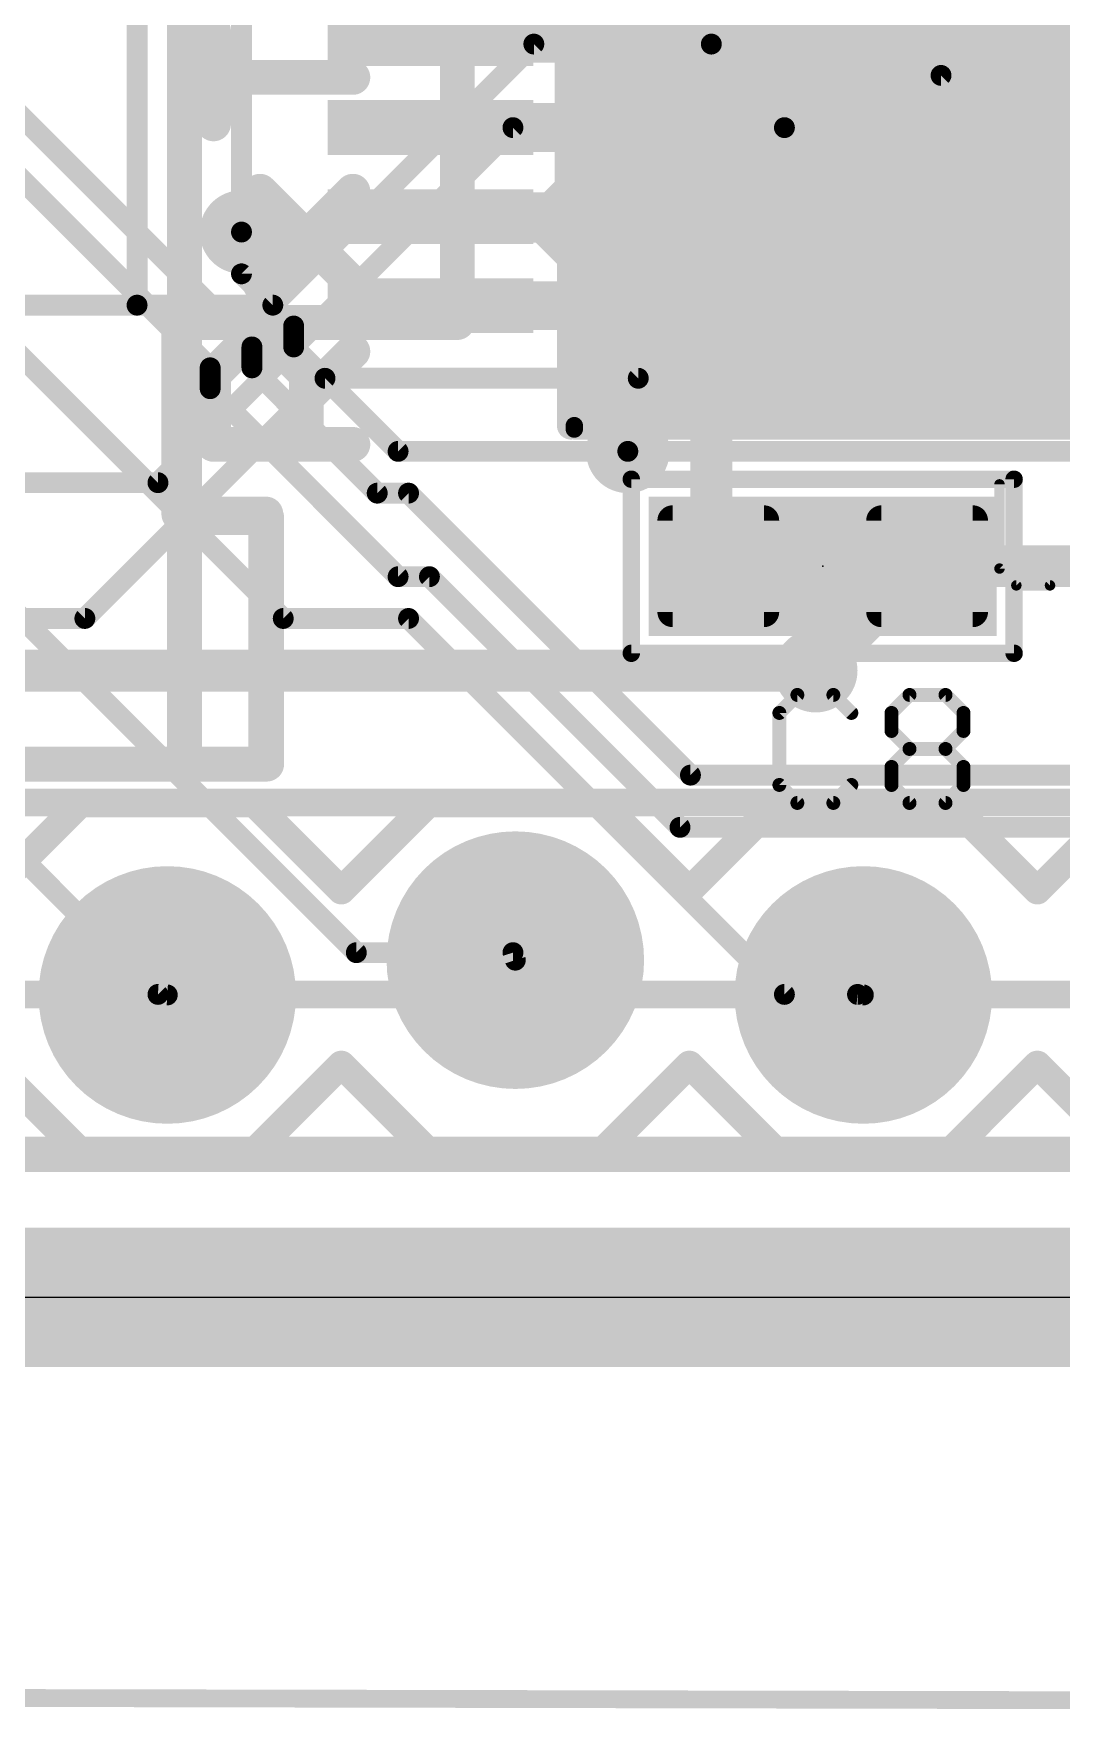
# Model space of a CAD drawing. Extents: x -6.8 to 69.2, y -5 to 26.2.
# Drawn here: x 38.95 to 46.45, y -3.05 to 9.22 of the extents above; entities that cross this region are included whole.
import ezdxf

# ---------------------------------------------------------------- set-up
doc = ezdxf.new("R2010")
doc.units = 0
for name, color, linetype in [('1', 22, 'CONTINUOUS'), ('16', 175, 'CONTINUOUS'), ('17', 82, 'CONTINUOUS'), ('18', 82, 'CONTINUOUS'), ('20', 7, 'CONTINUOUS'), ('21', 253, 'CONTINUOUS'), ('23', 7, 'CONTINUOUS'), ('25', 253, 'CONTINUOUS'), ('39', 22, 'CONTINUOUS'), ('41', 22, 'CONTINUOUS'), ('42', 175, 'CONTINUOUS'), ('47', 253, 'CONTINUOUS'), ('48', 253, 'CONTINUOUS'), ('51', 253, 'CONTINUOUS')]:
    doc.layers.add(name, color=color, linetype=linetype)

# ---------------------------------------------------------------- blocks, each defined once
blk = doc.blocks.new('RECT')
blk.add_solid([(-0.5, -0.5), (0.5, -0.5), (-0.5, 0.5), (0.5, 0.5)])
blk = doc.blocks.new('RECT142240X142240R25')
at = {"const_width": 0.1111}
blk.add_lwpolyline([(0.3889, -0.3334), (0.3889, 0.3334, 0.4142), (0.3334, 0.3889), (-0.3334, 0.3889, 0.4142), (-0.3889, 0.3334), (-0.3889, -0.3334, 0.4142), (-0.3334, -0.3889), (0.3334, -0.3889, 0.4142)], format="xyb", close=True, dxfattribs=at)
blk.add_solid([(-0.3588, -0.3588), (0.3588, -0.3588), (-0.3588, 0.3588), (0.3588, 0.3588)])
blk = doc.blocks.new('ROUNDP')
at = {"const_width": 0.5}
blk.add_lwpolyline([(0, -0.25, 1), (0, 0.25, 1), (0, -0.25)], format="xyb", dxfattribs=at)
blk = doc.blocks.new('ROUNDV')
at = {"const_width": 0.5}
blk.add_lwpolyline([(0, -0.25, 1), (0, 0.25, 1), (0, -0.25)], format="xyb", dxfattribs=at)

msp = doc.modelspace()

# ---------------------------------------------------------------- linework, layer by layer
at = {"layer": '1'}
for points, const_width in [([(42.9006, 9.0678), (44.1198, 10.287)], 0.3048), ([(42.9006, 8.0772), (42.9006, 9.0678)], 0.3048), ([(43.8912, 9.144), (49.0728, 9.144)], 0.1524), ([(40.2336, 6.7818), (38.1762, 8.8392)], 0.1524), ([(38.7858, 8.6868), (40.5384, 6.9342)], 0.1524), ([(44.4246, 8.5344), (49.0728, 8.5344)], 0.1524), ([(42.672, 7.8486), (42.9006, 8.0772)], 0.3048), ([(41.91, 7.8486), (41.841, 7.885)], 0.3048), ([(41.91, 7.8486), (42.672, 7.8486)], 0.3048), ([(42.672, 7.8486), (43.8912, 6.6294)], 0.3048), ([(37.8714, 7.8486), (40.767, 4.953)], 0.1524), ([(40.4622, 7.4676), (40.4622, 7.7724)], 0.1524), ([(40.8432, 7.0866), (40.4622, 7.4676)], 0.1524), ([(40.8432, 6.9342), (40.8432, 7.0866)], 0.1524), ([(40.5384, 6.9342), (40.5384, 6.7818)], 0.1524), ([(41.6052, 6.1722), (40.8432, 6.9342)], 0.1524), ([(40.2336, 6.6294), (40.2336, 6.7818)], 0.1524), ([(40.5384, 6.7818), (41.4528, 5.8674)], 0.1524), ([(43.8912, 6.6294), (43.8912, 5.334)], 0.3048), ([(43.8912, 6.6294), (50.292, 6.6294)], 0.3048), ([(41.6052, 5.2578), (40.2336, 6.6294)], 0.1524), ([(43.2816, 6.1722), (41.6052, 6.1722)], 0.1524), ([(37.8714, 5.9436), (41.3004, 2.5146)], 0.1524), ([(41.4528, 5.8674), (41.6814, 5.8674)], 0.1524), ([(41.6814, 5.8674), (43.7388, 3.81)], 0.1524), ([(36.2712, 5.7912), (39.8526, 2.2098)], 0.1524), ([(43.8912, 5.334), (43.942, 5.334)], 0.3048), ([(45.339, 5.2578), (44.6532, 4.572)], 0.3048), ([(45.339, 5.2578), (45.466, 5.334)], 0.3048), ([(45.466, 5.334), (47.4726, 5.334)], 0.3048), ([(41.8338, 5.2578), (41.6052, 5.2578)], 0.1524), ([(43.6626, 3.429), (41.8338, 5.2578)], 0.1524), ([(40.767, 4.953), (41.6814, 4.953)], 0.1524), ([(41.6814, 4.953), (44.4246, 2.2098)], 0.1524), ([(43.7388, 3.81), (52.959, 3.81)], 0.1524), ([(46.5582, 3.429), (43.6626, 3.429)], 0.1524), ([(41.3004, 2.5146), (42.4434, 2.5146)], 0.1524), ([(42.4434, 2.5146), (42.4607, 2.4598)], 0.1524), ([(39.8526, 2.2098), (39.9207, 2.2058)], 0.1524), ([(44.4246, 2.2098), (44.958, 2.2098)], 0.1524), ([(44.958, 2.2098), (45.0007, 2.2058)], 0.1524), ([(37.1856, 0.9906), (50.5206, 0.9906)], 0.1524)]:
    msp.add_lwpolyline(points, dxfattribs=dict(at, const_width=const_width))
for points, const_width in [([(42.9768, 9.0678, 1), (42.8244, 9.0678)], 0.1524), ([(43.8912, 9.1821, 1), (43.8912, 9.1059)], 0.0762), ([(42.8467, 9.1217, 1), (42.9545, 9.0139)], 0.1524), ([(44.4246, 8.5725, 1), (44.4246, 8.4963)], 0.0762), ([(42.9545, 8.0233, 1), (42.8467, 8.1311)], 0.1524), ([(42.8244, 8.0772, 1), (42.9768, 8.0772)], 0.1524), ([(41.8766, 7.9524, 1), (41.8054, 7.8176)], 0.1524), ([(41.91, 7.9248, 1), (41.91, 7.7724)], 0.1524), ([(41.8744, 7.7812, 1), (41.9456, 7.916)], 0.1524), ([(42.7259, 7.9025, 1), (42.6181, 7.7947)], 0.1524), ([(42.6181, 7.9025, 1), (42.7259, 7.7947)], 0.1524), ([(42.672, 7.7724, 1), (42.672, 7.9248)], 0.1524), ([(40.5003, 7.7724, 1), (40.4241, 7.7724)], 0.0762), ([(40.4241, 7.4676, 1), (40.5003, 7.4676)], 0.0762), ([(40.4891, 7.4945, 1), (40.4353, 7.4407)], 0.0762), ([(40.8813, 7.0866, 1), (40.8051, 7.0866)], 0.0762), ([(40.8163, 7.0597, 1), (40.8701, 7.1135)], 0.0762), ([(40.5765, 6.9342, 1), (40.5003, 6.9342)], 0.0762), ([(40.5115, 6.9073, 1), (40.5653, 6.9611)], 0.0762), ([(40.8701, 6.9611, 1), (40.8163, 6.9073)], 0.0762), ([(40.8051, 6.9342, 1), (40.8813, 6.9342)], 0.0762), ([(40.2717, 6.7818, 1), (40.1955, 6.7818)], 0.0762), ([(40.2067, 6.7549, 1), (40.2605, 6.8087)], 0.0762), ([(40.5003, 6.7818, 1), (40.5765, 6.7818)], 0.0762), ([(40.5653, 6.8087, 1), (40.5115, 6.7549)], 0.0762), ([(43.9674, 6.6294, 1), (43.815, 6.6294)], 0.1524), ([(43.8912, 6.7056, 1), (43.8912, 6.5532)], 0.1524), ([(43.8373, 6.5755, 1), (43.9451, 6.6833)], 0.1524), ([(40.1955, 6.6294, 1), (40.2717, 6.6294)], 0.0762), ([(40.2605, 6.6563, 1), (40.2067, 6.6025)], 0.0762), ([(41.6052, 6.2103, 1), (41.6052, 6.1341)], 0.0762), ([(41.5783, 6.1453, 1), (41.6321, 6.1991)], 0.0762), ([(43.2816, 6.1341, 1), (43.2816, 6.2103)], 0.0762), ([(41.4528, 5.9055, 1), (41.4528, 5.8293)], 0.0762), ([(41.4259, 5.8405, 1), (41.4797, 5.8943)], 0.0762), ([(41.7083, 5.8943, 1), (41.6545, 5.8405)], 0.0762), ([(41.6814, 5.8293, 1), (41.6814, 5.9055)], 0.0762), ([(43.8912, 5.4102, 1), (43.8912, 5.2578)], 0.1524), ([(43.815, 5.334, 1), (43.9674, 5.334)], 0.1524), ([(43.942, 5.2578, 1), (43.942, 5.4102)], 0.1524), ([(45.2998, 5.3231, 1), (45.3782, 5.1925)], 0.1524), ([(45.3929, 5.2039, 1), (45.2851, 5.3117)], 0.1524), ([(45.466, 5.4102, 1), (45.466, 5.2578)], 0.1524), ([(45.5052, 5.2687, 1), (45.4268, 5.3993)], 0.1524), ([(41.6052, 5.2959, 1), (41.6052, 5.2197)], 0.0762), ([(41.5783, 5.2309, 1), (41.6321, 5.2847)], 0.0762), ([(41.8607, 5.2847, 1), (41.8069, 5.2309)], 0.0762), ([(41.8338, 5.2197, 1), (41.8338, 5.2959)], 0.0762), ([(40.767, 4.9911, 1), (40.767, 4.9149)], 0.0762), ([(40.7401, 4.9261, 1), (40.7939, 4.9799)], 0.0762), ([(41.7083, 4.9799, 1), (41.6545, 4.9261)], 0.0762), ([(41.6814, 4.9149, 1), (41.6814, 4.9911)], 0.0762), ([(44.5993, 4.6259, 1), (44.7071, 4.5181)], 0.1524), ([(43.7388, 3.8481, 1), (43.7388, 3.7719)], 0.0762), ([(43.7119, 3.7831, 1), (43.7657, 3.8369)], 0.0762), ([(43.6626, 3.4671, 1), (43.6626, 3.3909)], 0.0762), ([(43.6357, 3.4021, 1), (43.6895, 3.4559)], 0.0762), ([(41.3004, 2.5527, 1), (41.3004, 2.4765)], 0.0762), ([(41.2735, 2.4877, 1), (41.3273, 2.5415)], 0.0762), ([(42.4797, 2.5261, 1), (42.4071, 2.5031)], 0.0762), ([(42.4434, 2.4765, 1), (42.4434, 2.5527)], 0.0762), ([(42.4244, 2.4483, 1), (42.4971, 2.4713)], 0.0762), ([(39.8548, 2.2478, 1), (39.8504, 2.1718)], 0.0762), ([(39.8257, 2.1829, 1), (39.8795, 2.2367)], 0.0762), ([(39.9185, 2.1678, 1), (39.923, 2.2439)], 0.0762), ([(44.4246, 2.2479, 1), (44.4246, 2.1717)], 0.0762), ([(44.3977, 2.1829, 1), (44.4515, 2.2367)], 0.0762), ([(44.9615, 2.2477, 1), (44.9545, 2.1719)], 0.0762), ([(44.958, 2.1717, 1), (44.958, 2.2479)], 0.0762), ([(44.9972, 2.1679, 1), (45.0043, 2.2438)], 0.0762)]:
    msp.add_lwpolyline(points, format="xyb", dxfattribs=dict(at, const_width=const_width))
at = {"layer": '16'}
for points, const_width in [([(40.4622, 7.7724), (40.4622, 11.1252)], 0.1524), ([(39.7002, 7.239), (39.7002, 10.3632)], 0.1524), ([(44.4246, 10.2108), (44.4246, 8.5344)], 0.1524), ([(40.6908, 7.239), (42.5958, 9.144)], 0.1524), ([(42.5958, 9.144), (43.8912, 9.144)], 0.1524), ([(43.3578, 6.7056), (45.5676, 8.9154)], 0.1524), ([(45.5676, 8.9154), (53.4924, 8.9154)], 0.1524), ([(39.8526, 5.9436), (42.4434, 8.5344)], 0.1524), ([(42.4434, 8.5344), (44.4246, 8.5344)], 0.1524), ([(38.481, 7.239), (39.7002, 7.239)], 0.1524), ([(39.7002, 7.239), (40.6908, 7.239)], 0.1524), ([(39.3192, 4.953), (41.0718, 6.7056)], 0.1524), ([(41.0718, 6.7056), (43.3578, 6.7056)], 0.1524), ([(46.6344, 6.1722), (43.2816, 6.1722)], 0.1524), ([(37.8714, 5.9436), (39.8526, 5.9436)], 0.1524), ([(37.1094, 4.953), (39.3192, 4.953)], 0.1524), ([(44.6532, 4.572), (36.8808, 4.572)], 0.3048), ([(48.9204, 0.9906), (29.2608, 0.9906)], 0.1524)]:
    msp.add_lwpolyline(points, dxfattribs=dict(at, const_width=const_width))
for points, const_width in [([(42.5958, 9.1821, 1), (42.5958, 9.1059)], 0.0762), ([(42.6227, 9.1171, 1), (42.5689, 9.1709)], 0.0762), ([(43.8912, 9.1059, 1), (43.8912, 9.1821)], 0.0762), ([(45.5676, 8.9535, 1), (45.5676, 8.8773)], 0.0762), ([(45.5945, 8.8885, 1), (45.5407, 8.9423)], 0.0762), ([(42.4434, 8.5725, 1), (42.4434, 8.4963)], 0.0762), ([(42.4703, 8.5075, 1), (42.4165, 8.5613)], 0.0762), ([(44.4246, 8.4963, 1), (44.4246, 8.5725)], 0.0762), ([(44.3865, 8.5344, 1), (44.4627, 8.5344)], 0.0762), ([(40.4241, 7.7724, 1), (40.5003, 7.7724)], 0.0762), ([(39.7002, 7.2771, 1), (39.7002, 7.2009)], 0.0762), ([(39.6621, 7.239, 1), (39.7383, 7.239)], 0.0762), ([(39.7002, 7.2009, 1), (39.7002, 7.2771)], 0.0762), ([(40.6639, 7.2659, 1), (40.7177, 7.2121)], 0.0762), ([(40.6908, 7.2009, 1), (40.6908, 7.2771)], 0.0762), ([(41.0718, 6.7437, 1), (41.0718, 6.6675)], 0.0762), ([(41.0987, 6.6787, 1), (41.0449, 6.7325)], 0.0762), ([(43.3309, 6.7325, 1), (43.3847, 6.6787)], 0.0762), ([(43.3578, 6.6675, 1), (43.3578, 6.7437)], 0.0762), ([(43.2816, 6.2103, 1), (43.2816, 6.1341)], 0.0762), ([(39.8526, 5.9055, 1), (39.8526, 5.9817)], 0.0762), ([(39.8257, 5.9705, 1), (39.8795, 5.9167)], 0.0762), ([(39.2923, 4.9799, 1), (39.3461, 4.9261)], 0.0762), ([(39.3192, 4.9149, 1), (39.3192, 4.9911)], 0.0762), ([(44.6532, 4.4958, 1), (44.6532, 4.6482)], 0.1524)]:
    msp.add_lwpolyline(points, format="xyb", dxfattribs=dict(at, const_width=const_width))
at = {"layer": '20', "const_width": 0.01}
msp.add_lwpolyline([(65.5, 0), (2.25, 0)], dxfattribs=at)
at = {"layer": '21'}
for points, const_width in [([(42.866, 13.96), (42.866, 6.36)], 0.2032), ([(40.046, 5.69), (40.046, 12.09)], 0.254), ([(40.2581, 8.5618), (40.2581, 9.2397)], 0.254), ([(41.275, 8.9008), (40.2581, 8.9008)], 0.254), ([(40.5971, 7.3924), (41.275, 8.0703)], 0.254), ([(41.275, 7.3924), (40.5971, 8.0703)], 0.254), ([(40.2581, 6.7314), (40.4276, 6.9009)], 0.254), ([(40.4276, 6.9009), (40.7666, 6.9009)], 0.254), ([(40.7666, 6.9009), (40.936, 6.7314)], 0.254), ([(40.936, 6.562), (41.275, 6.9009)], 0.254), ([(40.2581, 6.223), (40.2581, 6.7314)], 0.254), ([(40.936, 6.7314), (40.936, 6.223)], 0.254), ([(42.891, 6.36), (47.431, 6.36)], 0.2032), ([(42.891, 6.335), (42.891, 6.36)], 0.127), ([(41.275, 6.223), (40.2581, 6.223)], 0.254), ([(43.307, 4.699), (43.307, 5.969)], 0.127), ([(43.307, 5.969), (46.101, 5.969)], 0.127), ([(46.101, 5.969), (46.101, 4.699)], 0.127), ([(40.046, 3.89), (40.046, 5.69)], 0.254), ([(40.646, 5.69), (40.046, 5.69)], 0.254), ([(40.646, 3.89), (40.646, 5.69)], 0.254), ([(46.101, 4.699), (43.307, 4.699)], 0.127), ([(35.646, 3.89), (40.046, 3.89)], 0.254), ([(40.046, 3.89), (40.646, 3.89)], 0.254), ([(56.42, 3.61), (20.86, 3.61)], 0.203), ([(39.2857, 3.6028), (38.6507, 2.9678)], 0.2032), ([(39.2857, 3.6028), (40.5557, 3.6028)], 0.2032), ([(40.5557, 3.6028), (41.1907, 2.9678)], 0.2032), ([(41.1907, 2.9678), (41.8257, 3.6028)], 0.2032), ([(41.8257, 3.6028), (43.0957, 3.6028)], 0.2032), ([(43.0957, 3.6028), (43.7307, 2.9678)], 0.2032), ([(43.7307, 2.9678), (44.3657, 3.6028)], 0.2032), ([(44.3657, 3.6028), (45.6357, 3.6028)], 0.2032), ([(45.6357, 3.6028), (46.2707, 2.9678)], 0.2032), ([(46.9057, 3.6028), (46.2707, 2.9678)], 0.2032), ([(38.6507, 1.6978), (39.2857, 1.0628)], 0.2032), ([(41.1907, 1.6978), (40.5557, 1.0628)], 0.2032), ([(41.8257, 1.0628), (41.1907, 1.6978)], 0.2032), ([(43.7307, 1.6978), (43.0957, 1.0628)], 0.2032), ([(44.3657, 1.0628), (43.7307, 1.6978)], 0.2032), ([(46.2707, 1.6978), (45.6357, 1.0628)], 0.2032), ([(46.2707, 1.6978), (46.9057, 1.0628)], 0.2032), ([(20.86, 1.07), (56.42, 1.07)], 0.203), ([(40.5557, 1.0628), (39.2857, 1.0628)], 0.2032), ([(43.0957, 1.0628), (41.8257, 1.0628)], 0.2032), ([(45.6357, 1.0628), (44.3657, 1.0628)], 0.2032)]:
    msp.add_lwpolyline(points, dxfattribs=dict(at, const_width=const_width))
for points, const_width in [([(40.3216, 9.2397, 1), (40.1946, 9.2397)], 0.127), ([(40.2581, 8.9642, 1), (40.2581, 8.8373)], 0.127), ([(41.275, 8.8373, 1), (41.275, 8.9642)], 0.127), ([(40.1946, 8.5618, 1), (40.3216, 8.5618)], 0.127), ([(40.642, 8.1152, 1), (40.5522, 8.0254)], 0.127), ([(41.3199, 8.0254, 1), (41.2301, 8.1152)], 0.127), ([(40.5522, 7.4373, 1), (40.642, 7.3475)], 0.127), ([(41.2301, 7.3475, 1), (41.3199, 7.4373)], 0.127), ([(40.4276, 6.9644, 1), (40.4276, 6.8374)], 0.127), ([(40.4725, 6.856, 1), (40.3827, 6.9458)], 0.127), ([(40.8115, 6.9458, 1), (40.7217, 6.856)], 0.127), ([(40.7666, 6.8374, 1), (40.7666, 6.9644)], 0.127), ([(41.3199, 6.856, 1), (41.2301, 6.9458)], 0.127), ([(40.3216, 6.7314, 1), (40.1946, 6.7314)], 0.127), ([(40.2132, 6.7763, 1), (40.303, 6.6865)], 0.127), ([(40.9995, 6.7314, 1), (40.8725, 6.7314)], 0.127), ([(40.8911, 6.6865, 1), (40.9809, 6.7763)], 0.127), ([(40.8911, 6.6069, 1), (40.9809, 6.5171)], 0.127), ([(42.8152, 6.36, 1), (42.9168, 6.36)], 0.1016), ([(42.891, 6.4108, 1), (42.891, 6.3092)], 0.1016), ([(42.9228, 6.36, 1), (42.8593, 6.36)], 0.0635), ([(40.2581, 6.2865, 1), (40.2581, 6.1595)], 0.127), ([(40.1946, 6.223, 1), (40.3216, 6.223)], 0.127), ([(40.8725, 6.223, 1), (40.9995, 6.223)], 0.127), ([(41.275, 6.1595, 1), (41.275, 6.2865)], 0.127), ([(42.8593, 6.335, 1), (42.9228, 6.335)], 0.0635), ([(43.3388, 5.969, 1), (43.2752, 5.969)], 0.0635), ([(43.307, 6.0008, 1), (43.307, 5.9373)], 0.0635), ([(46.1328, 5.969, 1), (46.0692, 5.969)], 0.0635), ([(46.101, 5.9373, 1), (46.101, 6.0008)], 0.0635), ([(40.1095, 5.69, 1), (39.9825, 5.69)], 0.127), ([(40.046, 5.7535, 1), (40.046, 5.6265)], 0.127), ([(40.7095, 5.69, 1), (40.5825, 5.69)], 0.127), ([(40.646, 5.6265, 1), (40.646, 5.7535)], 0.127), ([(39.9825, 5.69, 1), (40.1095, 5.69)], 0.127), ([(43.2752, 4.699, 1), (43.3388, 4.699)], 0.0635), ([(43.307, 4.7307, 1), (43.307, 4.6673)], 0.0635), ([(46.0692, 4.699, 1), (46.1328, 4.699)], 0.0635), ([(46.101, 4.6673, 1), (46.101, 4.7307)], 0.0635), ([(40.046, 3.9535, 1), (40.046, 3.8265)], 0.127), ([(39.9825, 3.89, 1), (40.1095, 3.89)], 0.127), ([(40.046, 3.8265, 1), (40.046, 3.9535)], 0.127), ([(40.5825, 3.89, 1), (40.7095, 3.89)], 0.127), ([(40.646, 3.8265, 1), (40.646, 3.9535)], 0.127), ([(39.2857, 3.6536, 1), (39.2857, 3.552)], 0.1016), ([(39.3217, 3.5669, 1), (39.2498, 3.6387)], 0.1016), ([(40.5917, 3.6387, 1), (40.5198, 3.5669)], 0.1016), ([(40.5557, 3.552, 1), (40.5557, 3.6536)], 0.1016), ([(41.8257, 3.6536, 1), (41.8257, 3.552)], 0.1016), ([(41.8617, 3.5669, 1), (41.7898, 3.6387)], 0.1016), ([(43.1317, 3.6387, 1), (43.0598, 3.5669)], 0.1016), ([(43.0957, 3.552, 1), (43.0957, 3.6536)], 0.1016), ([(44.3657, 3.6536, 1), (44.3657, 3.552)], 0.1016), ([(44.4017, 3.5669, 1), (44.3298, 3.6387)], 0.1016), ([(45.6717, 3.6387, 1), (45.5998, 3.5669)], 0.1016), ([(45.6357, 3.552, 1), (45.6357, 3.6536)], 0.1016), ([(41.1548, 3.0037, 1), (41.2267, 2.9319)], 0.1016), ([(41.1548, 2.9319, 1), (41.2267, 3.0037)], 0.1016), ([(43.6948, 3.0037, 1), (43.7667, 2.9319)], 0.1016), ([(43.6948, 2.9319, 1), (43.7667, 3.0037)], 0.1016), ([(46.2348, 3.0037, 1), (46.3067, 2.9319)], 0.1016), ([(46.2348, 2.9319, 1), (46.3067, 3.0037)], 0.1016), ([(41.2267, 1.7337, 1), (41.1548, 1.6619)], 0.1016), ([(41.2267, 1.6619, 1), (41.1548, 1.7337)], 0.1016), ([(43.7667, 1.7337, 1), (43.6948, 1.6619)], 0.1016), ([(43.7667, 1.6619, 1), (43.6948, 1.7337)], 0.1016), ([(46.3067, 1.7337, 1), (46.2348, 1.6619)], 0.1016), ([(46.3067, 1.6619, 1), (46.2348, 1.7337)], 0.1016), ([(39.2857, 1.1136, 1), (39.2857, 1.012)], 0.1016), ([(39.2498, 1.0269, 1), (39.3217, 1.0987)], 0.1016), ([(40.5198, 1.0987, 1), (40.5917, 1.0269)], 0.1016), ([(40.5557, 1.012, 1), (40.5557, 1.1136)], 0.1016), ([(41.8257, 1.1136, 1), (41.8257, 1.012)], 0.1016), ([(41.7898, 1.0269, 1), (41.8617, 1.0987)], 0.1016), ([(43.0598, 1.0987, 1), (43.1317, 1.0269)], 0.1016), ([(43.0957, 1.012, 1), (43.0957, 1.1136)], 0.1016), ([(44.3657, 1.1136, 1), (44.3657, 1.012)], 0.1016), ([(44.3298, 1.0269, 1), (44.4017, 1.0987)], 0.1016), ([(45.5998, 1.0987, 1), (45.6717, 1.0269)], 0.1016), ([(45.6357, 1.012, 1), (45.6357, 1.1136)], 0.1016)]:
    msp.add_lwpolyline(points, format="xyb", dxfattribs=dict(at, const_width=const_width))
at = {"layer": '23'}
msp.add_point((44.704, 5.334), dxfattribs=at)
at = {"layer": '25'}
for points, const_width in [([(45.9943, 5.9315), (45.9943, 5.3172)], 0.0762), ([(45.9943, 5.3172), (46.1171, 5.1943)], 0.0762), ([(46.3629, 5.1943), (46.4858, 5.3172)], 0.0762), ([(46.1171, 5.1943), (46.3629, 5.1943)], 0.0762), ([(44.519, 4.3949), (44.3876, 4.2635)], 0.1016), ([(44.7817, 4.3949), (44.519, 4.3949)], 0.1016), ([(44.913, 4.2635), (44.7817, 4.3949)], 0.1016), ([(45.2062, 4.2635), (45.3376, 4.3949)], 0.1016), ([(45.3376, 4.3949), (45.6003, 4.3949)], 0.1016), ([(45.6003, 4.3949), (45.7316, 4.2635)], 0.1016), ([(44.3876, 4.2635), (44.3876, 3.7381)], 0.1016), ([(45.2062, 4.1322), (45.2062, 4.2635)], 0.1016), ([(45.7316, 4.2635), (45.7316, 4.1322)], 0.1016), ([(45.3376, 4.0008), (45.2062, 4.1322)], 0.1016), ([(45.7316, 4.1322), (45.6003, 4.0008)], 0.1016), ([(45.2062, 3.8695), (45.3376, 4.0008)], 0.1016), ([(45.3376, 4.0008), (45.6003, 4.0008)], 0.1016), ([(45.6003, 4.0008), (45.7316, 3.8695)], 0.1016), ([(45.2062, 3.7381), (45.2062, 3.8695)], 0.1016), ([(45.7316, 3.8695), (45.7316, 3.7381)], 0.1016), ([(44.3876, 3.7381), (44.519, 3.6068)], 0.1016), ([(44.7817, 3.6068), (44.913, 3.7381)], 0.1016), ([(45.3376, 3.6068), (45.2062, 3.7381)], 0.1016), ([(45.7316, 3.7381), (45.6003, 3.6068)], 0.1016), ([(44.519, 3.6068), (44.7817, 3.6068)], 0.1016), ([(45.6003, 3.6068), (45.3376, 3.6068)], 0.1016)]:
    msp.add_lwpolyline(points, dxfattribs=dict(at, const_width=const_width))
for points, const_width in [([(46.0133, 5.9315, 1), (45.9752, 5.9315)], 0.0381), ([(46.0077, 5.3306, 1), (45.9808, 5.3037)], 0.0381), ([(45.9752, 5.3172, 1), (46.0133, 5.3172)], 0.0381), ([(46.1171, 5.2134, 1), (46.1171, 5.1753)], 0.0381), ([(46.1037, 5.1808, 1), (46.1306, 5.2078)], 0.0381), ([(46.3494, 5.2078, 1), (46.3764, 5.1808)], 0.0381), ([(46.3629, 5.1753, 1), (46.3629, 5.2134)], 0.0381), ([(44.519, 4.4203, 1), (44.519, 4.3695)], 0.0508), ([(44.5369, 4.3769, 1), (44.501, 4.4128)], 0.0508), ([(44.7996, 4.4128, 1), (44.7637, 4.3769)], 0.0508), ([(44.7817, 4.3695, 1), (44.7817, 4.4203)], 0.0508), ([(45.3376, 4.4203, 1), (45.3376, 4.3695)], 0.0508), ([(45.3555, 4.3769, 1), (45.3196, 4.4128)], 0.0508), ([(45.6182, 4.4128, 1), (45.5823, 4.3769)], 0.0508), ([(45.6003, 4.3695, 1), (45.6003, 4.4203)], 0.0508), ([(44.413, 4.2635, 1), (44.3622, 4.2635)], 0.0508), ([(44.3697, 4.2815, 1), (44.4056, 4.2456)], 0.0508), ([(44.8951, 4.2456, 1), (44.931, 4.2815)], 0.0508), ([(45.2316, 4.2635, 1), (45.1808, 4.2635)], 0.0508), ([(45.1883, 4.2815, 1), (45.2242, 4.2456)], 0.0508), ([(45.757, 4.2635, 1), (45.7062, 4.2635)], 0.0508), ([(45.7136, 4.2456, 1), (45.7496, 4.2815)], 0.0508), ([(45.2242, 4.1501, 1), (45.1883, 4.1142)], 0.0508), ([(45.7496, 4.1142, 1), (45.7136, 4.1501)], 0.0508), ([(45.1808, 4.1322, 1), (45.2316, 4.1322)], 0.0508), ([(45.3376, 4.0262, 1), (45.3376, 3.9754)], 0.0508), ([(45.3555, 3.9829, 1), (45.3196, 4.0188)], 0.0508), ([(45.6182, 4.0188, 1), (45.5823, 3.9829)], 0.0508), ([(45.6003, 3.9754, 1), (45.6003, 4.0262)], 0.0508), ([(45.7062, 4.1322, 1), (45.757, 4.1322)], 0.0508), ([(45.3196, 3.9829, 1), (45.3555, 4.0188)], 0.0508), ([(45.5823, 4.0188, 1), (45.6182, 3.9829)], 0.0508), ([(45.2316, 3.8695, 1), (45.1808, 3.8695)], 0.0508), ([(45.1883, 3.8875, 1), (45.2242, 3.8515)], 0.0508), ([(45.757, 3.8695, 1), (45.7062, 3.8695)], 0.0508), ([(45.7136, 3.8515, 1), (45.7496, 3.8875)], 0.0508), ([(44.3622, 3.7381, 1), (44.413, 3.7381)], 0.0508), ([(44.4056, 3.7561, 1), (44.3697, 3.7202)], 0.0508), ([(44.931, 3.7202, 1), (44.8951, 3.7561)], 0.0508), ([(45.1808, 3.7381, 1), (45.2316, 3.7381)], 0.0508), ([(45.2242, 3.7561, 1), (45.1883, 3.7202)], 0.0508), ([(45.7062, 3.7381, 1), (45.757, 3.7381)], 0.0508), ([(45.7496, 3.7202, 1), (45.7136, 3.7561)], 0.0508), ([(44.519, 3.6322, 1), (44.519, 3.5814)], 0.0508), ([(44.501, 3.5888, 1), (44.5369, 3.6248)], 0.0508), ([(44.7637, 3.6248, 1), (44.7996, 3.5888)], 0.0508), ([(44.7817, 3.5814, 1), (44.7817, 3.6322)], 0.0508), ([(45.3376, 3.6322, 1), (45.3376, 3.5814)], 0.0508), ([(45.3196, 3.5888, 1), (45.3555, 3.6248)], 0.0508), ([(45.5823, 3.6248, 1), (45.6182, 3.5888)], 0.0508), ([(45.6003, 3.5814, 1), (45.6003, 3.6322)], 0.0508)]:
    msp.add_lwpolyline(points, format="xyb", dxfattribs=dict(at, const_width=const_width))
at = {"layer": '39', "const_width": 0.254}
for points in [[(42.037, 7.112), (42.037, 10.668)], [(40.005, 5.715), (40.005, 7.112)], [(40.005, 7.112), (42.037, 7.112)], [(40.64, 5.715), (40.005, 5.715)], [(40.64, 3.937), (40.64, 5.715)], [(40.646, 3.89), (35.646, 3.89)]]:
    msp.add_lwpolyline(points, dxfattribs=at)
at = {"layer": '39', "const_width": 0.127}
for points in [[(40.0685, 7.112, 1), (39.9415, 7.112)], [(40.005, 7.1755, 1), (40.005, 7.0485)], [(41.9735, 7.112, 1), (42.1005, 7.112)], [(42.037, 7.0485, 1), (42.037, 7.1755)], [(40.005, 5.7785, 1), (40.005, 5.6515)], [(39.9415, 5.715, 1), (40.0685, 5.715)], [(40.7035, 5.715, 1), (40.5765, 5.715)], [(40.64, 5.6515, 1), (40.64, 5.7785)], [(40.5765, 3.937, 1), (40.7035, 3.937)], [(40.646, 3.8265, 1), (40.646, 3.9535)]]:
    msp.add_lwpolyline(points, format="xyb", dxfattribs=at)
at = {"layer": '41', "const_width": 0.127}
for points in [[(39.5063, 0.0507, 1), (39.5062, -0.0763)], [(40.5625, -0.0771, 1), (40.5625, 0.0499)], [(41.5625, 0.0492, 1), (41.5625, -0.0778)], [(42.6187, -0.0785, 1), (42.6188, 0.0485)], [(43.6188, 0.0478, 1), (43.6187, -0.0792)], [(44.675, -0.0799, 1), (44.675, 0.0471)], [(45.675, 0.0464, 1), (45.675, -0.0806)]]:
    msp.add_lwpolyline(points, format="xyb", dxfattribs=at)
at = {"layer": '41', "const_width": 0.254}
for points in [[(39.5063, -0.0128), (40.5625, -0.0136)], [(41.5625, -0.0143), (42.6187, -0.015)], [(43.6187, -0.0157), (44.675, -0.0164)], [(45.675, -0.0171), (46.7313, -0.0179)]]:
    msp.add_lwpolyline(points, dxfattribs=at)
at = {"layer": '42', "const_width": 0.127}
for points in [[(39.6438, 0.0507, 1), (39.6437, -0.0763)], [(40.7208, -0.0771, 1), (40.7209, 0.0499)], [(41.7209, 0.0492, 1), (41.7208, -0.0778)], [(42.7979, -0.0785, 1), (42.798, 0.0485)], [(43.798, 0.0478, 1), (43.7979, -0.0792)], [(44.875, -0.0799, 1), (44.875, 0.0471)], [(45.875, 0.0464, 1), (45.875, -0.0806)]]:
    msp.add_lwpolyline(points, format="xyb", dxfattribs=at)
at = {"layer": '42', "const_width": 0.254}
for points in [[(40.7208, -0.0136), (39.6438, -0.0128)], [(42.7979, -0.015), (41.7208, -0.0143)], [(44.875, -0.0164), (43.7979, -0.0157)], [(46.9521, -0.0179), (45.875, -0.0171)]]:
    msp.add_lwpolyline(points, dxfattribs=at)
at = {"layer": '47', "const_width": 0.13}
msp.add_lwpolyline([(68.5032, -2.9857), (0.1298, -2.8438)], dxfattribs=at)
at = {"layer": '48', "const_width": 0.2}
msp.add_lwpolyline([(22.1785, 2.2091), (55.1748, 2.2091)], dxfattribs=at)

# ---------------------------------------------------------------- block references
at = {"layer": '1', "xscale": 0.4, "yscale": 1.5, "rotation": 90}
for p in [(41.841, 9.185), (41.841, 8.535), (41.841, 7.885), (41.841, 7.235)]:
    msp.add_blockref('RECT', p, dxfattribs=at)
at = {"layer": '1', "rotation": 180}
for p in [(43.942, 5.334), (45.466, 5.334)]:
    msp.add_blockref('RECT142240X142240R25', p, dxfattribs=at)
at = {"layer": '17', "xscale": 1.8796, "yscale": 1.8796, "rotation": 90}
for p in [(42.4607, 2.4598), (42.4607, 2.4598), (39.9207, 2.2058), (39.9207, 2.2058), (45.0007, 2.2058), (45.0007, 2.2058)]:
    msp.add_blockref('ROUNDP', p, dxfattribs=at)
at = {"layer": '18', "xscale": 0.6096, "yscale": 0.6096}
for p in [(43.8912, 9.144), (43.8912, 9.144), (44.4246, 8.5344), (44.4246, 8.5344), (40.4622, 7.7724), (40.4622, 7.7724), (43.2816, 6.1722), (43.2816, 6.1722), (44.6532, 4.572), (44.6532, 4.572)]:
    msp.add_blockref('ROUNDV', p, dxfattribs=at)
at = {"layer": '39'}
for p, xscale, yscale, rotation in [((45.466, 10.16), 7.62, 5.2, 90), ((44.704, 5.334), 2.54, 1.016, 180)]:
    msp.add_blockref('RECT', p, dxfattribs=dict(at, xscale=xscale, yscale=yscale, rotation=rotation))
at = {"layer": '41', "xscale": 47.244, "yscale": 1.016}
msp.add_blockref('RECT', (33.782, 0), dxfattribs=at)
at = {"layer": '42', "xscale": 46.736, "yscale": 1.016}
msp.add_blockref('RECT', (34.036, 0), dxfattribs=at)
at = {"layer": '51', "xscale": 0.3556, "yscale": 1.2954, "rotation": 90}
for p in [(42.1767, 9.1851), (42.1767, 8.5351), (42.1767, 7.8851), (42.1767, 7.2351)]:
    msp.add_blockref('RECT', p, dxfattribs=at)
at = {"layer": '51', "xscale": 0.508, "yscale": 0.508}
for p in [(39.9207, 2.3328), (42.4607, 2.3328), (45.0007, 2.3328)]:
    msp.add_blockref('RECT', p, dxfattribs=at)

doc.saveas('drawing.dxf')
